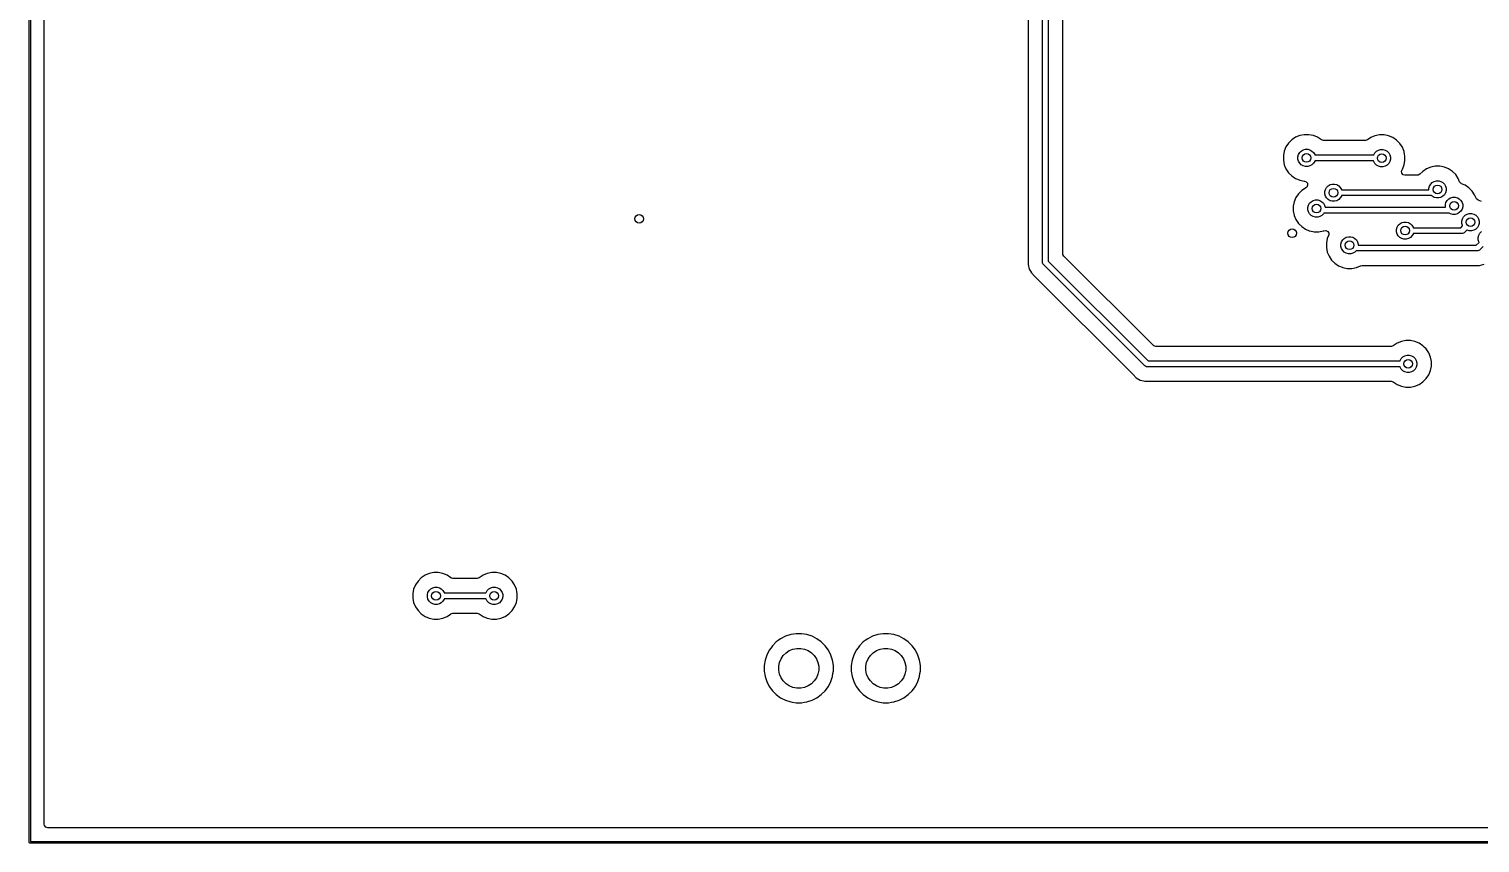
# Model space of a CAD drawing. Extents: x 2.56 to 8.39, y -5.65 to -1.26.
# Drawn here: x 2.558 to 4.527, y -5.651 to -4.545 of the extents above; entities that cross this region are included whole.
import ezdxf

# ---------------------------------------------------------------- set-up
doc = ezdxf.new("R2010")
doc.units = 0
doc.header["$MEASUREMENT"] = 0
doc.layers.add('BLACK', color=7, linetype='CONTINUOUS')

msp = doc.modelspace()

# ---------------------------------------------------------------- linework, layer by layer
at = {"layer": 'BLACK', "linetype": 'CONTINUOUS'}
for p, q in [((2.5581, -5.6496), (2.5581, -1.2598)), ((2.56, -1.2608), (2.56, -5.6486)), ((3.9331, -4.8622), (3.9331, -4.1056)), ((3.9409, -4.1056), (3.9409, -4.8606)), ((3.9134, -4.1173), (3.9134, -4.8588)), ((3.9606, -4.7174), (3.9606, -4.1173)), ((2.5788, -5.3119), (2.5788, -4.4717)), ((4.2669, -4.7004), (4.2634, -4.7055)), ((4.2712, -4.696), (4.2669, -4.7004)), ((4.2669, -4.7004), (4.2669, -4.7004)), ((4.2764, -4.6925), (4.2712, -4.696)), ((4.2712, -4.696), (4.2712, -4.696)), ((4.2821, -4.6902), (4.2764, -4.6925)), ((4.2764, -4.6925), (4.2764, -4.6925)), ((4.2882, -4.689), (4.2821, -4.6902)), ((4.2821, -4.6902), (4.2821, -4.6902)), ((4.2944, -4.689), (4.2882, -4.689)), ((4.2882, -4.689), (4.2882, -4.689)), ((4.3005, -4.6902), (4.2944, -4.689)), ((4.2944, -4.689), (4.2944, -4.689)), ((4.3063, -4.6925), (4.3005, -4.6902)), ((4.3005, -4.6902), (4.3005, -4.6902)), ((4.3115, -4.696), (4.3063, -4.6925)), ((4.3063, -4.6925), (4.3063, -4.6925)), ((4.3115, -4.6961), (4.3115, -4.696)), ((4.3142, -4.6968), (4.3115, -4.6961)), ((4.3711, -4.6968), (4.3142, -4.6968)), ((4.3738, -4.696), (4.3711, -4.6968)), ((4.3711, -4.6968), (4.3711, -4.6968)), ((4.3784, -4.6929), (4.3738, -4.696)), ((4.3841, -4.6905), (4.3784, -4.6929)), ((4.3784, -4.6929), (4.3784, -4.6929)), ((4.3902, -4.6893), (4.3841, -4.6905)), ((4.3841, -4.6905), (4.3841, -4.6905)), ((4.3964, -4.6893), (4.3902, -4.6893)), ((4.3902, -4.6893), (4.3902, -4.6893)), ((4.4025, -4.6905), (4.3964, -4.6893)), ((4.3964, -4.6893), (4.3964, -4.6893)), ((4.4083, -4.6929), (4.4025, -4.6905)), ((4.4025, -4.6905), (4.4025, -4.6905)), ((4.4134, -4.6964), (4.4083, -4.6929)), ((4.4083, -4.6929), (4.4083, -4.6929)), ((4.4178, -4.7008), (4.4134, -4.6964)), ((4.4134, -4.6964), (4.4134, -4.6964)), ((4.4213, -4.7059), (4.4178, -4.7008)), ((4.4178, -4.7008), (4.4178, -4.7008)), ((3.9606, -4.8504), (3.9606, -4.7174)), ((4.261, -4.7113), (4.2598, -4.7174)), ((4.2598, -4.7174), (4.2598, -4.7236)), ((4.2598, -4.7236), (4.261, -4.7297)), ((4.2634, -4.7055), (4.261, -4.7113)), ((4.261, -4.7113), (4.261, -4.7113)), ((4.2634, -4.7055), (4.2634, -4.7055)), ((4.2796, -4.7189), (4.2804, -4.716)), ((4.2796, -4.722), (4.2796, -4.7189)), ((4.2804, -4.725), (4.2796, -4.722)), ((4.2804, -4.716), (4.282, -4.7133)), ((4.282, -4.7133), (4.2841, -4.7111)), ((4.2841, -4.7111), (4.2868, -4.7096)), ((4.2868, -4.7096), (4.2898, -4.7088)), ((4.2898, -4.7088), (4.2929, -4.7088)), ((4.2929, -4.7088), (4.2959, -4.7096)), ((4.2959, -4.7096), (4.2985, -4.7111)), ((4.2985, -4.7111), (4.3007, -4.7133)), ((4.3007, -4.7133), (4.3023, -4.716)), ((4.3023, -4.716), (4.3024, -4.7165)), ((4.3024, -4.7244), (4.3023, -4.725)), ((4.3024, -4.7165), (4.3824, -4.7165)), ((4.3822, -4.7244), (4.3024, -4.7244)), ((4.3824, -4.7254), (4.3822, -4.7244)), ((4.3824, -4.7163), (4.384, -4.7137)), ((4.3824, -4.7165), (4.3824, -4.7163)), ((4.384, -4.7137), (4.3861, -4.7115)), ((4.3861, -4.7115), (4.3888, -4.7099)), ((4.3888, -4.7099), (4.3918, -4.7091)), ((4.3918, -4.7091), (4.3949, -4.7091)), ((4.3949, -4.7091), (4.3978, -4.7099)), ((4.3978, -4.7099), (4.4005, -4.7115)), ((4.4005, -4.7115), (4.4027, -4.7137)), ((4.4027, -4.7137), (4.4042, -4.7163)), ((4.4042, -4.7163), (4.405, -4.7193)), ((4.405, -4.7224), (4.4042, -4.7254)), ((4.405, -4.7193), (4.405, -4.7224)), ((4.4228, -4.7097), (4.4213, -4.7059)), ((4.4213, -4.7059), (4.4213, -4.7059)), ((4.4236, -4.7117), (4.4228, -4.7097)), ((4.4244, -4.7157), (4.4236, -4.7117)), ((4.4236, -4.73), (4.4248, -4.724)), ((4.4248, -4.7177), (4.4244, -4.7157)), ((4.4248, -4.724), (4.4248, -4.7177)), ((4.4248, -4.7177), (4.4248, -4.7177)), ((4.4248, -4.7177), (4.4248, -4.7177)), ((4.261, -4.7297), (4.261, -4.7297)), ((4.261, -4.7297), (4.2634, -4.7354)), ((4.2634, -4.7354), (4.2634, -4.7354)), ((4.2634, -4.7354), (4.2669, -4.7406)), ((4.2669, -4.7406), (4.2669, -4.7406)), ((4.2669, -4.7406), (4.2712, -4.745)), ((4.282, -4.7277), (4.2804, -4.725)), ((4.2841, -4.7298), (4.282, -4.7277)), ((4.2868, -4.7314), (4.2841, -4.7298)), ((4.2898, -4.7322), (4.2868, -4.7314)), ((4.2929, -4.7322), (4.2898, -4.7322)), ((4.2959, -4.7314), (4.2929, -4.7322)), ((4.2985, -4.7298), (4.2959, -4.7314)), ((4.3007, -4.7277), (4.2985, -4.7298)), ((4.3023, -4.725), (4.3007, -4.7277)), ((4.384, -4.728), (4.3824, -4.7254)), ((4.3861, -4.7302), (4.384, -4.728)), ((4.3888, -4.7318), (4.3861, -4.7302)), ((4.3918, -4.7326), (4.3888, -4.7318)), ((4.3949, -4.7326), (4.3918, -4.7326)), ((4.3978, -4.7318), (4.3949, -4.7326)), ((4.4005, -4.7302), (4.3978, -4.7318)), ((4.4027, -4.728), (4.4005, -4.7302)), ((4.4042, -4.7254), (4.4027, -4.728)), ((4.42, -4.7385), (4.4208, -4.7365)), ((4.4204, -4.7412), (4.42, -4.7385)), ((4.4222, -4.7433), (4.4204, -4.7412)), ((4.4208, -4.7365), (4.4213, -4.7358)), ((4.4213, -4.7358), (4.4236, -4.73)), ((4.4213, -4.7358), (4.4213, -4.7358)), ((4.4248, -4.7441), (4.4222, -4.7433)), ((4.4416, -4.7441), (4.4248, -4.7441)), ((4.4427, -4.744), (4.4416, -4.7441)), ((4.4451, -4.7426), (4.4427, -4.744)), ((4.449, -4.7387), (4.4451, -4.7426)), ((4.4542, -4.7353), (4.449, -4.7387)), ((4.449, -4.7387), (4.449, -4.7387)), ((4.4599, -4.7329), (4.4542, -4.7353)), ((4.4542, -4.7353), (4.4542, -4.7353)), ((4.466, -4.7317), (4.4599, -4.7329)), ((4.4599, -4.7329), (4.4599, -4.7329)), ((4.4722, -4.7317), (4.466, -4.7317)), ((4.466, -4.7317), (4.466, -4.7317)), ((4.4783, -4.7329), (4.4722, -4.7317)), ((4.4722, -4.7317), (4.4722, -4.7317)), ((4.484, -4.7353), (4.4783, -4.7329)), ((4.4783, -4.7329), (4.4783, -4.7329)), ((4.4892, -4.7387), (4.484, -4.7353)), ((4.484, -4.7353), (4.484, -4.7353)), ((4.4936, -4.7431), (4.4892, -4.7387)), ((4.4892, -4.7387), (4.4892, -4.7387)), ((4.497, -4.7483), (4.4936, -4.7431)), ((4.4936, -4.7431), (4.4936, -4.7431)), ((4.2712, -4.745), (4.2712, -4.745)), ((4.2712, -4.745), (4.2764, -4.7484)), ((4.2764, -4.7484), (4.2764, -4.7484)), ((4.2764, -4.7484), (4.279, -4.7495)), ((4.279, -4.7495), (4.2821, -4.7508)), ((4.2821, -4.7508), (4.2882, -4.752)), ((4.2899, -4.7614), (4.2847, -4.7648)), ((4.2882, -4.752), (4.2882, -4.752)), ((4.2882, -4.752), (4.2885, -4.752)), ((4.2885, -4.752), (4.2885, -4.7521)), ((4.2885, -4.7521), (4.2907, -4.7528)), ((4.2901, -4.7613), (4.2899, -4.7614)), ((4.2917, -4.7601), (4.2901, -4.7612)), ((4.2901, -4.7612), (4.2901, -4.7613)), ((4.2907, -4.7528), (4.2925, -4.7548)), ((4.2928, -4.7576), (4.2917, -4.7601)), ((4.2925, -4.7548), (4.2928, -4.7576)), ((4.316, -4.7662), (4.3168, -4.7632)), ((4.3168, -4.7632), (4.3184, -4.7605)), ((4.3184, -4.7605), (4.3206, -4.7583)), ((4.3206, -4.7583), (4.3232, -4.7568)), ((4.3232, -4.7568), (4.3262, -4.756)), ((4.3262, -4.756), (4.3293, -4.756)), ((4.3293, -4.756), (4.3323, -4.7568)), ((4.3323, -4.7568), (4.3349, -4.7583)), ((4.3349, -4.7583), (4.3371, -4.7605)), ((4.3371, -4.7605), (4.3387, -4.7632)), ((4.3387, -4.7632), (4.3388, -4.7638)), ((4.3388, -4.7638), (4.4574, -4.7638)), ((4.4574, -4.7617), (4.4582, -4.7587)), ((4.4574, -4.7638), (4.4574, -4.7617)), ((4.4582, -4.7587), (4.4597, -4.756)), ((4.4597, -4.756), (4.4619, -4.7538)), ((4.4619, -4.7538), (4.4646, -4.7523)), ((4.4646, -4.7523), (4.4675, -4.7515)), ((4.4675, -4.7515), (4.4706, -4.7515)), ((4.4706, -4.7515), (4.4736, -4.7523)), ((4.4736, -4.7523), (4.4763, -4.7538)), ((4.4763, -4.7538), (4.4785, -4.756)), ((4.4785, -4.756), (4.48, -4.7587)), ((4.48, -4.7587), (4.4808, -4.7617)), ((4.4808, -4.7617), (4.4808, -4.7647)), ((4.499, -4.753), (4.497, -4.7483)), ((4.497, -4.7483), (4.497, -4.7483)), ((4.4995, -4.7539), (4.499, -4.753)), ((4.5016, -4.7556), (4.4995, -4.7539)), ((4.5063, -4.7575), (4.5016, -4.7556)), ((4.5114, -4.761), (4.5063, -4.7575)), ((4.5063, -4.7575), (4.5063, -4.7575)), ((4.5158, -4.7654), (4.5114, -4.761)), ((4.5114, -4.761), (4.5114, -4.761)), ((4.2745, -4.7801), (4.2733, -4.7862)), ((4.2769, -4.7744), (4.2745, -4.7801)), ((4.2745, -4.7801), (4.2745, -4.7801)), ((4.2803, -4.7692), (4.2769, -4.7744)), ((4.2769, -4.7744), (4.2769, -4.7744)), ((4.2847, -4.7648), (4.2803, -4.7692)), ((4.2803, -4.7692), (4.2803, -4.7692)), ((4.2847, -4.7648), (4.2847, -4.7648)), ((4.2939, -4.7848), (4.2954, -4.7821)), ((4.2954, -4.7821), (4.2976, -4.7799)), ((4.2976, -4.7799), (4.3003, -4.7784)), ((4.3003, -4.7784), (4.3033, -4.7776)), ((4.3033, -4.7776), (4.3064, -4.7776)), ((4.3064, -4.7776), (4.3093, -4.7784)), ((4.3093, -4.7784), (4.312, -4.7799)), ((4.312, -4.7799), (4.3142, -4.7821)), ((4.3142, -4.7821), (4.3157, -4.7848)), ((4.316, -4.7693), (4.316, -4.7662)), ((4.3168, -4.7722), (4.316, -4.7693)), ((4.3184, -4.7749), (4.3168, -4.7722)), ((4.3206, -4.7771), (4.3184, -4.7749)), ((4.3232, -4.7786), (4.3206, -4.7771)), ((4.3262, -4.7794), (4.3232, -4.7786)), ((4.3293, -4.7794), (4.3262, -4.7794)), ((4.3323, -4.7786), (4.3293, -4.7794)), ((4.3349, -4.7771), (4.3323, -4.7786)), ((4.3371, -4.7749), (4.3349, -4.7771)), ((4.3387, -4.7722), (4.3371, -4.7749)), ((4.3388, -4.7717), (4.3387, -4.7722)), ((4.461, -4.7717), (4.3388, -4.7717)), ((4.4619, -4.7726), (4.461, -4.7717)), ((4.4646, -4.7741), (4.4619, -4.7726)), ((4.4675, -4.7749), (4.4646, -4.7741)), ((4.4706, -4.7749), (4.4675, -4.7749)), ((4.4736, -4.7741), (4.4706, -4.7749)), ((4.4763, -4.7726), (4.4736, -4.7741)), ((4.4785, -4.7704), (4.4763, -4.7726)), ((4.48, -4.7677), (4.4785, -4.7704)), ((4.4796, -4.7839), (4.4804, -4.781)), ((4.4808, -4.7647), (4.48, -4.7677)), ((4.4804, -4.781), (4.482, -4.7783)), ((4.482, -4.7783), (4.4842, -4.7761)), ((4.4842, -4.7761), (4.4868, -4.7746)), ((4.4868, -4.7746), (4.4898, -4.7738)), ((4.4898, -4.7738), (4.4929, -4.7738)), ((4.4929, -4.7738), (4.4959, -4.7746)), ((4.4959, -4.7746), (4.4985, -4.7761)), ((4.4985, -4.7761), (4.5007, -4.7783)), ((4.5007, -4.7783), (4.5023, -4.781)), ((4.5023, -4.781), (4.5031, -4.7839)), ((4.5193, -4.7705), (4.5158, -4.7654)), ((4.5158, -4.7654), (4.5158, -4.7654)), ((4.5212, -4.7752), (4.5193, -4.7705)), ((4.5193, -4.7705), (4.5193, -4.7705)), ((4.5217, -4.7761), (4.5212, -4.7752)), ((4.5239, -4.7779), (4.5217, -4.7761)), ((4.5286, -4.7798), (4.5239, -4.7779)), ((4.2733, -4.7862), (4.2733, -4.7924)), ((4.2733, -4.7924), (4.2745, -4.7985)), ((4.2745, -4.7985), (4.2745, -4.7985)), ((4.2745, -4.7985), (4.2769, -4.8042)), ((4.2931, -4.7878), (4.2939, -4.7848)), ((4.2931, -4.7908), (4.2931, -4.7878)), ((4.2939, -4.7938), (4.2931, -4.7908)), ((4.2954, -4.7965), (4.2939, -4.7938)), ((4.2976, -4.7987), (4.2954, -4.7965)), ((4.3003, -4.8002), (4.2976, -4.7987)), ((4.3033, -4.801), (4.3003, -4.8002)), ((4.3064, -4.801), (4.3033, -4.801)), ((4.3093, -4.8002), (4.3064, -4.801)), ((4.312, -4.7987), (4.3093, -4.8002)), ((4.3142, -4.7965), (4.312, -4.7987)), ((4.3149, -4.7953), (4.3142, -4.7965)), ((4.485, -4.7953), (4.3149, -4.7953)), ((4.3157, -4.7848), (4.3164, -4.7874)), ((4.3164, -4.7874), (4.4798, -4.7874)), ((4.4796, -4.787), (4.4796, -4.7839)), ((4.4798, -4.7874), (4.4796, -4.787)), ((4.4868, -4.7964), (4.485, -4.7953)), ((4.4898, -4.7972), (4.4868, -4.7964)), ((4.4929, -4.7972), (4.4898, -4.7972)), ((4.4959, -4.7964), (4.4929, -4.7972)), ((4.4985, -4.7948), (4.4959, -4.7964)), ((4.5007, -4.7927), (4.4985, -4.7948)), ((4.5023, -4.79), (4.5007, -4.7927)), ((4.5031, -4.787), (4.5023, -4.79)), ((4.5027, -4.8032), (4.5043, -4.8006)), ((4.5031, -4.7839), (4.5031, -4.787)), ((4.5043, -4.8006), (4.5064, -4.7984)), ((4.5064, -4.7984), (4.5091, -4.7968)), ((4.5091, -4.7968), (4.5121, -4.796)), ((4.5121, -4.796), (4.5152, -4.796)), ((4.5152, -4.796), (4.5181, -4.7968)), ((4.5181, -4.7968), (4.5208, -4.7984)), ((4.5208, -4.7984), (4.523, -4.8006)), ((4.523, -4.8006), (4.5245, -4.8032)), ((4.2769, -4.8042), (4.2769, -4.8042)), ((4.2769, -4.8042), (4.2803, -4.8094)), ((4.2803, -4.8094), (4.2803, -4.8094)), ((4.2803, -4.8094), (4.2847, -4.8138)), ((4.2847, -4.8138), (4.2847, -4.8138)), ((4.2847, -4.8138), (4.2899, -4.8172)), ((4.2899, -4.8172), (4.2899, -4.8172)), ((4.2899, -4.8172), (4.2949, -4.8193)), ((4.2949, -4.8193), (4.2956, -4.8196)), ((4.2956, -4.8196), (4.3017, -4.8208)), ((4.3017, -4.8208), (4.3017, -4.8208)), ((4.3017, -4.8208), (4.3017, -4.8208)), ((4.3017, -4.8208), (4.3017, -4.8208)), ((4.3017, -4.8208), (4.3079, -4.8208)), ((4.3079, -4.8208), (4.314, -4.8196)), ((4.3079, -4.8208), (4.3079, -4.8208)), ((4.314, -4.8196), (4.3148, -4.8193)), ((4.3148, -4.8193), (4.3175, -4.819)), ((4.3175, -4.819), (4.32, -4.8202)), ((4.32, -4.8202), (4.3214, -4.8226)), ((4.3214, -4.8226), (4.3213, -4.8253)), ((4.4132, -4.8177), (4.414, -4.8147)), ((4.4132, -4.8208), (4.4132, -4.8177)), ((4.414, -4.8238), (4.4132, -4.8208)), ((4.414, -4.8147), (4.4155, -4.812)), ((4.4155, -4.812), (4.4177, -4.8099)), ((4.4177, -4.8099), (4.4204, -4.8083)), ((4.4204, -4.8083), (4.4234, -4.8075)), ((4.4234, -4.8075), (4.4264, -4.8075)), ((4.4264, -4.8075), (4.4294, -4.8083)), ((4.4294, -4.8083), (4.4321, -4.8099)), ((4.4321, -4.8099), (4.4343, -4.812)), ((4.4343, -4.812), (4.4358, -4.8147)), ((4.4358, -4.8147), (4.436, -4.8153)), ((4.436, -4.8153), (4.5005, -4.8153)), ((4.5005, -4.8153), (4.503, -4.8128)), ((4.5019, -4.8062), (4.5027, -4.8032)), ((4.5019, -4.8093), (4.5019, -4.8062)), ((4.5027, -4.8123), (4.5019, -4.8093)), ((4.503, -4.8128), (4.5027, -4.8123)), ((4.5043, -4.8225), (4.5029, -4.8231)), ((4.5049, -4.822), (4.5043, -4.8225)), ((4.5086, -4.8184), (4.5049, -4.822)), ((4.5091, -4.8187), (4.5086, -4.8184)), ((4.5121, -4.8195), (4.5091, -4.8187)), ((4.5152, -4.8195), (4.5121, -4.8195)), ((4.5181, -4.8187), (4.5152, -4.8195)), ((4.5208, -4.8171), (4.5181, -4.8187)), ((4.523, -4.8149), (4.5208, -4.8171)), ((4.5245, -4.8123), (4.523, -4.8149)), ((4.5245, -4.8032), (4.5253, -4.8062)), ((4.5253, -4.8093), (4.5245, -4.8123)), ((4.525, -4.8255), (4.5265, -4.8228)), ((4.5253, -4.8062), (4.5253, -4.8093)), ((4.5265, -4.8228), (4.5287, -4.8206)), ((4.3194, -4.8299), (4.3182, -4.836)), ((4.3182, -4.836), (4.3182, -4.8422)), ((4.3182, -4.8422), (4.3194, -4.8483)), ((4.3212, -4.8257), (4.3194, -4.8299)), ((4.3194, -4.8299), (4.3194, -4.8299)), ((4.3213, -4.8253), (4.3212, -4.8257)), ((4.338, -4.8375), (4.3388, -4.8346)), ((4.338, -4.8406), (4.338, -4.8375)), ((4.3388, -4.8436), (4.338, -4.8406)), ((4.3388, -4.8346), (4.3403, -4.8319)), ((4.3403, -4.8319), (4.3425, -4.8297)), ((4.3425, -4.8297), (4.3452, -4.8282)), ((4.3452, -4.8282), (4.3482, -4.8274)), ((4.3482, -4.8274), (4.3513, -4.8274)), ((4.3513, -4.8274), (4.3542, -4.8282)), ((4.3542, -4.8282), (4.3569, -4.8297)), ((4.3569, -4.8297), (4.3591, -4.8319)), ((4.3591, -4.8319), (4.3606, -4.8346)), ((4.3606, -4.8346), (4.3614, -4.8375)), ((4.3614, -4.8375), (4.3614, -4.839)), ((4.3614, -4.839), (4.5214, -4.839)), ((4.4155, -4.8264), (4.414, -4.8238)), ((4.4177, -4.8286), (4.4155, -4.8264)), ((4.4204, -4.8301), (4.4177, -4.8286)), ((4.4234, -4.8309), (4.4204, -4.8301)), ((4.4264, -4.8309), (4.4234, -4.8309)), ((4.4294, -4.8301), (4.4264, -4.8309)), ((4.4321, -4.8286), (4.4294, -4.8301)), ((4.4343, -4.8264), (4.4321, -4.8286)), ((4.4358, -4.8238), (4.4343, -4.8264)), ((4.436, -4.8232), (4.4358, -4.8238)), ((4.5021, -4.8232), (4.436, -4.8232)), ((4.5029, -4.8231), (4.5021, -4.8232)), ((4.5214, -4.839), (4.5253, -4.8351)), ((4.5242, -4.8285), (4.525, -4.8255)), ((4.5242, -4.8316), (4.5242, -4.8285)), ((4.525, -4.8345), (4.5242, -4.8316)), ((4.5253, -4.8351), (4.525, -4.8345)), ((4.5309, -4.8406), (4.5258, -4.8457)), ((3.9134, -4.8588), (3.9134, -4.8588)), ((3.9134, -4.8588), (3.9134, -4.8653)), ((3.9331, -4.863), (3.9331, -4.8622)), ((3.9409, -4.8606), (4.0764, -4.9961)), ((3.9608, -4.8514), (3.9606, -4.8504)), ((3.9621, -4.8538), (3.9608, -4.8514)), ((4.0832, -4.9749), (3.9621, -4.8538)), ((4.3194, -4.8483), (4.3194, -4.8483)), ((4.3194, -4.8483), (4.3218, -4.854)), ((4.3218, -4.854), (4.3218, -4.854)), ((4.3218, -4.854), (4.3252, -4.8592)), ((4.3252, -4.8592), (4.3252, -4.8592)), ((4.3252, -4.8592), (4.3296, -4.8636)), ((4.3403, -4.8463), (4.3388, -4.8436)), ((4.3425, -4.8484), (4.3403, -4.8463)), ((4.3452, -4.85), (4.3425, -4.8484)), ((4.3482, -4.8508), (4.3452, -4.85)), ((4.3513, -4.8508), (4.3482, -4.8508)), ((4.3542, -4.85), (4.3513, -4.8508)), ((4.3569, -4.8484), (4.3542, -4.85)), ((4.3585, -4.8468), (4.3569, -4.8484)), ((4.523, -4.8468), (4.3585, -4.8468)), ((4.5238, -4.8468), (4.523, -4.8468)), ((4.5252, -4.8462), (4.5238, -4.8468)), ((4.5258, -4.8457), (4.5252, -4.8462)), ((3.9134, -4.8653), (3.9134, -4.8653)), ((3.9134, -4.8653), (3.915, -4.8713)), ((3.915, -4.8713), (3.915, -4.8713)), ((3.915, -4.8713), (3.9151, -4.8716)), ((3.9151, -4.8716), (3.9151, -4.8716)), ((3.9151, -4.8716), (3.9151, -4.8716)), ((3.9151, -4.8716), (3.9167, -4.8742)), ((3.9167, -4.8742), (3.9181, -4.8767)), ((3.9181, -4.8767), (3.9181, -4.8767)), ((3.9181, -4.8767), (3.9228, -4.8814)), ((3.9228, -4.8814), (3.9228, -4.8814)), ((3.9228, -4.8814), (4.0557, -5.0143)), ((3.9337, -4.8644), (3.9331, -4.863)), ((3.9342, -4.865), (3.9337, -4.8644)), ((4.072, -5.0028), (3.9342, -4.865)), ((4.3296, -4.8636), (4.3296, -4.8636)), ((4.3296, -4.8636), (4.3348, -4.867)), ((4.3348, -4.867), (4.3348, -4.867)), ((4.3348, -4.867), (4.3396, -4.869)), ((4.3396, -4.869), (4.3405, -4.8694)), ((4.3405, -4.8694), (4.3466, -4.8706)), ((4.3466, -4.8706), (4.3466, -4.8706)), ((4.3466, -4.8706), (4.3466, -4.8706)), ((4.3466, -4.8706), (4.3528, -4.8706)), ((4.3528, -4.8706), (4.3589, -4.8694)), ((4.3528, -4.8706), (4.3528, -4.8706)), ((4.3589, -4.8694), (4.3646, -4.867)), ((4.3646, -4.867), (4.3649, -4.8669)), ((4.3646, -4.867), (4.3646, -4.867)), ((4.3649, -4.867), (4.3667, -4.8665)), ((4.3649, -4.8669), (4.3649, -4.867)), ((4.3667, -4.8665), (4.5196, -4.8665)), ((4.5196, -4.8665), (4.5196, -4.8665)), ((4.5196, -4.8665), (4.5199, -4.8665)), ((4.5199, -4.8665), (4.5261, -4.8665)), ((4.5261, -4.8665), (4.5321, -4.8649)), ((4.5261, -4.8665), (4.5261, -4.8665)), ((4.084, -4.9756), (4.0832, -4.9749)), ((4.0866, -4.9764), (4.084, -4.9756)), ((4.4063, -4.9764), (4.0866, -4.9764)), ((4.4064, -4.9764), (4.4063, -4.9764)), ((4.409, -4.9755), (4.4064, -4.9764)), ((4.4142, -4.9721), (4.409, -4.9755)), ((4.4199, -4.9697), (4.4142, -4.9721)), ((4.4142, -4.9721), (4.4142, -4.9721)), ((4.426, -4.9685), (4.4199, -4.9697)), ((4.4199, -4.9697), (4.4199, -4.9697)), ((4.4322, -4.9685), (4.426, -4.9685)), ((4.426, -4.9685), (4.426, -4.9685)), ((4.4383, -4.9697), (4.4322, -4.9685)), ((4.4322, -4.9685), (4.4322, -4.9685)), ((4.4441, -4.9721), (4.4383, -4.9697)), ((4.4383, -4.9697), (4.4383, -4.9697)), ((4.4492, -4.9755), (4.4441, -4.9721)), ((4.4441, -4.9721), (4.4441, -4.9721)), ((4.451, -4.9773), (4.4492, -4.9755)), ((4.4492, -4.9755), (4.4492, -4.9755)), ((4.4536, -4.9799), (4.451, -4.9773)), ((4.4571, -4.9851), (4.4536, -4.9799)), ((4.4536, -4.9799), (4.4536, -4.9799)), ((4.0764, -4.9961), (4.4181, -4.9961)), ((4.4181, -4.9961), (4.4182, -4.9955)), ((4.4182, -4.9955), (4.4198, -4.9928)), ((4.4198, -4.9928), (4.4219, -4.9906)), ((4.4219, -4.9906), (4.4246, -4.9891)), ((4.4246, -4.9891), (4.4276, -4.9883)), ((4.4276, -4.9883), (4.4307, -4.9883)), ((4.4307, -4.9883), (4.4337, -4.9891)), ((4.4337, -4.9891), (4.4363, -4.9906)), ((4.4363, -4.9906), (4.4385, -4.9928)), ((4.4385, -4.9928), (4.44, -4.9955)), ((4.44, -4.9955), (4.4408, -4.9985)), ((4.4408, -4.9985), (4.4408, -5.0015)), ((4.4594, -4.9908), (4.4571, -4.9851)), ((4.4571, -4.9851), (4.4571, -4.9851)), ((4.4606, -4.9969), (4.4594, -4.9908)), ((4.4594, -4.9908), (4.4594, -4.9908)), ((4.4594, -4.9908), (4.4594, -4.9908)), ((4.4606, -5.0031), (4.4606, -4.9969)), ((4.4606, -4.9969), (4.4606, -4.9969)), ((4.4606, -4.9969), (4.4606, -4.9969)), ((4.0557, -5.0143), (4.0557, -5.0143)), ((4.0557, -5.0143), (4.0559, -5.0145)), ((4.0559, -5.0145), (4.0559, -5.0145)), ((4.0559, -5.0145), (4.0603, -5.0189)), ((4.0603, -5.0189), (4.0603, -5.0189)), ((4.0603, -5.0189), (4.0603, -5.0189)), ((4.0603, -5.0189), (4.0657, -5.022)), ((4.0726, -5.0033), (4.072, -5.0028)), ((4.073, -5.0034), (4.0726, -5.0033)), ((4.074, -5.0039), (4.073, -5.0034)), ((4.0748, -5.0039), (4.074, -5.0039)), ((4.4181, -5.0039), (4.0748, -5.0039)), ((4.4182, -5.0045), (4.4181, -5.0039)), ((4.4198, -5.0072), (4.4182, -5.0045)), ((4.4219, -5.0094), (4.4198, -5.0072)), ((4.4246, -5.0109), (4.4219, -5.0094)), ((4.4276, -5.0117), (4.4246, -5.0109)), ((4.4307, -5.0117), (4.4276, -5.0117)), ((4.4337, -5.0109), (4.4307, -5.0117)), ((4.4363, -5.0094), (4.4337, -5.0109)), ((4.4385, -5.0072), (4.4363, -5.0094)), ((4.44, -5.0045), (4.4385, -5.0072)), ((4.4408, -5.0015), (4.44, -5.0045)), ((4.4536, -5.0201), (4.4571, -5.0149)), ((4.4571, -5.0149), (4.4594, -5.0092)), ((4.4594, -5.0092), (4.4606, -5.0031)), ((4.0657, -5.022), (4.0657, -5.022)), ((4.0657, -5.022), (4.0701, -5.0232)), ((4.0701, -5.0232), (4.0717, -5.0236)), ((4.0717, -5.0236), (4.0717, -5.0236)), ((4.0717, -5.0236), (4.4063, -5.0236)), ((4.4063, -5.0236), (4.4089, -5.0244)), ((4.4089, -5.0244), (4.409, -5.0245)), ((4.409, -5.0245), (4.4142, -5.0279)), ((4.4142, -5.0279), (4.4142, -5.0279)), ((4.4142, -5.0279), (4.4199, -5.0303)), ((4.4199, -5.0303), (4.4199, -5.0303)), ((4.4199, -5.0303), (4.426, -5.0315)), ((4.426, -5.0315), (4.426, -5.0315)), ((4.426, -5.0315), (4.426, -5.0315)), ((4.426, -5.0315), (4.4322, -5.0315)), ((4.4322, -5.0315), (4.4383, -5.0303)), ((4.4322, -5.0315), (4.4322, -5.0315)), ((4.4383, -5.0303), (4.4441, -5.0279)), ((4.4441, -5.0279), (4.4492, -5.0245)), ((4.4492, -5.0245), (4.4536, -5.0201)), ((3.0858, -5.2949), (3.0823, -5.3)), ((3.0901, -5.2905), (3.0858, -5.2949)), ((3.0858, -5.2949), (3.0858, -5.2949)), ((3.0953, -5.287), (3.0901, -5.2905)), ((3.0901, -5.2905), (3.0901, -5.2905)), ((3.101, -5.2847), (3.0953, -5.287)), ((3.0953, -5.287), (3.0953, -5.287)), ((3.1071, -5.2834), (3.101, -5.2847)), ((3.101, -5.2847), (3.101, -5.2847)), ((3.1133, -5.2834), (3.1071, -5.2834)), ((3.1071, -5.2834), (3.1071, -5.2834)), ((3.1194, -5.2847), (3.1133, -5.2834)), ((3.1133, -5.2834), (3.1133, -5.2834)), ((3.1252, -5.287), (3.1194, -5.2847)), ((3.1194, -5.2847), (3.1194, -5.2847)), ((3.1303, -5.2905), (3.1252, -5.287)), ((3.1252, -5.287), (3.1252, -5.287)), ((3.1304, -5.2905), (3.1303, -5.2905)), ((3.1331, -5.2913), (3.1304, -5.2905)), ((3.1662, -5.2913), (3.1331, -5.2913)), ((3.1689, -5.2905), (3.1662, -5.2913)), ((3.1662, -5.2913), (3.1662, -5.2913)), ((3.174, -5.287), (3.1689, -5.2905)), ((3.1798, -5.2847), (3.174, -5.287)), ((3.174, -5.287), (3.174, -5.287)), ((3.1859, -5.2834), (3.1798, -5.2847)), ((3.1798, -5.2847), (3.1798, -5.2847)), ((3.1921, -5.2834), (3.1859, -5.2834)), ((3.1859, -5.2834), (3.1859, -5.2834)), ((3.1982, -5.2847), (3.1921, -5.2834)), ((3.1921, -5.2834), (3.1921, -5.2834)), ((3.2039, -5.287), (3.1982, -5.2847)), ((3.1982, -5.2847), (3.1982, -5.2847)), ((3.2091, -5.2905), (3.2039, -5.287)), ((3.2039, -5.287), (3.2039, -5.287)), ((3.2135, -5.2949), (3.2091, -5.2905)), ((3.2091, -5.2905), (3.2091, -5.2905)), ((3.2169, -5.3), (3.2135, -5.2949)), ((3.2135, -5.2949), (3.2135, -5.2949)), ((2.5788, -5.4097), (2.5788, -5.3119)), ((3.0799, -5.3058), (3.0787, -5.3119)), ((3.0787, -5.3119), (3.0787, -5.3181)), ((3.0823, -5.3), (3.0799, -5.3058)), ((3.0799, -5.3058), (3.0799, -5.3058)), ((3.0823, -5.3), (3.0823, -5.3)), ((3.0985, -5.3134), (3.0993, -5.3104)), ((3.0985, -5.3165), (3.0985, -5.3134)), ((3.0993, -5.3104), (3.1009, -5.3078)), ((3.1009, -5.3078), (3.103, -5.3056)), ((3.103, -5.3056), (3.1057, -5.304)), ((3.1057, -5.304), (3.1087, -5.3033)), ((3.1087, -5.3033), (3.1118, -5.3033)), ((3.1118, -5.3033), (3.1148, -5.304)), ((3.1148, -5.304), (3.1174, -5.3056)), ((3.1174, -5.3056), (3.1196, -5.3078)), ((3.1196, -5.3078), (3.1211, -5.3104)), ((3.1211, -5.3104), (3.1213, -5.311)), ((3.1213, -5.311), (3.1779, -5.311)), ((3.1779, -5.311), (3.1781, -5.3104)), ((3.1781, -5.3104), (3.1796, -5.3078)), ((3.1796, -5.3078), (3.1818, -5.3056)), ((3.1818, -5.3056), (3.1845, -5.304)), ((3.1845, -5.304), (3.1874, -5.3033)), ((3.1874, -5.3033), (3.1905, -5.3033)), ((3.1905, -5.3033), (3.1935, -5.304)), ((3.1935, -5.304), (3.1962, -5.3056)), ((3.1962, -5.3056), (3.1983, -5.3078)), ((3.1983, -5.3078), (3.1999, -5.3104)), ((3.1999, -5.3104), (3.2007, -5.3134)), ((3.2007, -5.3134), (3.2007, -5.3165)), ((3.2193, -5.3058), (3.2169, -5.3)), ((3.2169, -5.3), (3.2169, -5.3)), ((3.22, -5.3094), (3.2193, -5.3058)), ((3.2193, -5.3058), (3.2193, -5.3058)), ((3.2205, -5.3119), (3.22, -5.3094)), ((3.2205, -5.3181), (3.2205, -5.3119)), ((3.2205, -5.3119), (3.2205, -5.3119)), ((3.2205, -5.3119), (3.2205, -5.3119)), ((3.0787, -5.3181), (3.0799, -5.3242)), ((3.0799, -5.3242), (3.0799, -5.3242)), ((3.0799, -5.3242), (3.0823, -5.3299)), ((3.0823, -5.3299), (3.0823, -5.3299)), ((3.0823, -5.3299), (3.0858, -5.3351)), ((3.0993, -5.3195), (3.0985, -5.3165)), ((3.1009, -5.3222), (3.0993, -5.3195)), ((3.103, -5.3243), (3.1009, -5.3222)), ((3.1057, -5.3259), (3.103, -5.3243)), ((3.1087, -5.3267), (3.1057, -5.3259)), ((3.1118, -5.3267), (3.1087, -5.3267)), ((3.1148, -5.3259), (3.1118, -5.3267)), ((3.1174, -5.3243), (3.1148, -5.3259)), ((3.1196, -5.3222), (3.1174, -5.3243)), ((3.1211, -5.3195), (3.1196, -5.3222)), ((3.1213, -5.3189), (3.1211, -5.3195)), ((3.1779, -5.3189), (3.1213, -5.3189)), ((3.1781, -5.3195), (3.1779, -5.3189)), ((3.1796, -5.3222), (3.1781, -5.3195)), ((3.1818, -5.3243), (3.1796, -5.3222)), ((3.1845, -5.3259), (3.1818, -5.3243)), ((3.1874, -5.3267), (3.1845, -5.3259)), ((3.1905, -5.3267), (3.1874, -5.3267)), ((3.1935, -5.3259), (3.1905, -5.3267)), ((3.1962, -5.3243), (3.1935, -5.3259)), ((3.1983, -5.3222), (3.1962, -5.3243)), ((3.1999, -5.3195), (3.1983, -5.3222)), ((3.2007, -5.3165), (3.1999, -5.3195)), ((3.2135, -5.3351), (3.2169, -5.3299)), ((3.2169, -5.3299), (3.2193, -5.3242)), ((3.2193, -5.3242), (3.2205, -5.3181)), ((3.0858, -5.3351), (3.0858, -5.3351)), ((3.0858, -5.3351), (3.0901, -5.3394)), ((3.0901, -5.3394), (3.0901, -5.3394)), ((3.0901, -5.3394), (3.0953, -5.3429)), ((3.0953, -5.3429), (3.0953, -5.3429)), ((3.0953, -5.3429), (3.101, -5.3453)), ((3.101, -5.3453), (3.101, -5.3453)), ((3.101, -5.3453), (3.1071, -5.3465)), ((3.1071, -5.3465), (3.1071, -5.3465)), ((3.1071, -5.3465), (3.1071, -5.3465)), ((3.1071, -5.3465), (3.1133, -5.3465)), ((3.1133, -5.3465), (3.1194, -5.3453)), ((3.1133, -5.3465), (3.1133, -5.3465)), ((3.1194, -5.3453), (3.1252, -5.3429)), ((3.1252, -5.3429), (3.1298, -5.3398)), ((3.1298, -5.3398), (3.1303, -5.3394)), ((3.1303, -5.3394), (3.133, -5.3386)), ((3.133, -5.3386), (3.1331, -5.3386)), ((3.1331, -5.3386), (3.1662, -5.3386)), ((3.1662, -5.3386), (3.1688, -5.3394)), ((3.1688, -5.3394), (3.1689, -5.3394)), ((3.1689, -5.3394), (3.174, -5.3429)), ((3.174, -5.3429), (3.174, -5.3429)), ((3.174, -5.3429), (3.1798, -5.3453)), ((3.1798, -5.3453), (3.1798, -5.3453)), ((3.1798, -5.3453), (3.1859, -5.3465)), ((3.1859, -5.3465), (3.1859, -5.3465)), ((3.1859, -5.3465), (3.1859, -5.3465)), ((3.1859, -5.3465), (3.1921, -5.3465)), ((3.1921, -5.3465), (3.1982, -5.3453)), ((3.1921, -5.3465), (3.1921, -5.3465)), ((3.1982, -5.3453), (3.2039, -5.3429)), ((3.2039, -5.3429), (3.2091, -5.3394)), ((3.2091, -5.3394), (3.2135, -5.3351)), ((3.5778, -5.3733), (3.5744, -5.3758)), ((3.5844, -5.3699), (3.5778, -5.3733)), ((3.5914, -5.3677), (3.5844, -5.3699)), ((3.5987, -5.3665), (3.5914, -5.3677)), ((3.6061, -5.3665), (3.5987, -5.3665)), ((3.5987, -5.3665), (3.5987, -5.3665)), ((3.6133, -5.3677), (3.6061, -5.3665)), ((3.6061, -5.3665), (3.6061, -5.3665)), ((3.6204, -5.3699), (3.6133, -5.3677)), ((3.6133, -5.3677), (3.6133, -5.3677)), ((3.6133, -5.3677), (3.6133, -5.3677)), ((3.6269, -5.3733), (3.6204, -5.3699)), ((3.6329, -5.3776), (3.6269, -5.3733)), ((3.6959, -5.3733), (3.6925, -5.3758)), ((3.7025, -5.3699), (3.6959, -5.3733)), ((3.7095, -5.3677), (3.7025, -5.3699)), ((3.7168, -5.3665), (3.7095, -5.3677)), ((3.7242, -5.3665), (3.7168, -5.3665)), ((3.7168, -5.3665), (3.7168, -5.3665)), ((3.7315, -5.3677), (3.7242, -5.3665)), ((3.7242, -5.3665), (3.7242, -5.3665)), ((3.7385, -5.3699), (3.7315, -5.3677)), ((3.7315, -5.3677), (3.7315, -5.3677)), ((3.7315, -5.3677), (3.7315, -5.3677)), ((3.745, -5.3733), (3.7385, -5.3699)), ((3.751, -5.3776), (3.745, -5.3733)), ((3.5623, -5.3888), (3.5589, -5.3954)), ((3.5648, -5.3854), (3.5623, -5.3888)), ((3.5666, -5.3828), (3.5648, -5.3854)), ((3.5718, -5.3776), (3.5666, -5.3828)), ((3.5666, -5.3828), (3.5666, -5.3828)), ((3.5666, -5.3828), (3.5666, -5.3828)), ((3.5744, -5.3758), (3.5718, -5.3776)), ((3.5718, -5.3776), (3.5718, -5.3776)), ((3.5718, -5.3776), (3.5718, -5.3776)), ((3.5813, -5.3961), (3.5851, -5.3924)), ((3.5851, -5.3924), (3.5895, -5.3894)), ((3.5895, -5.3894), (3.5945, -5.3874)), ((3.5945, -5.3874), (3.5997, -5.3863)), ((3.5997, -5.3863), (3.605, -5.3863)), ((3.605, -5.3863), (3.6103, -5.3874)), ((3.6103, -5.3874), (3.6152, -5.3894)), ((3.6152, -5.3894), (3.6196, -5.3924)), ((3.6196, -5.3924), (3.6234, -5.3961)), ((3.6381, -5.3828), (3.6329, -5.3776)), ((3.6425, -5.3888), (3.6381, -5.3828)), ((3.6458, -5.3954), (3.6425, -5.3888)), ((3.6804, -5.3888), (3.677, -5.3954)), ((3.6829, -5.3854), (3.6804, -5.3888)), ((3.6847, -5.3828), (3.6829, -5.3854)), ((3.6899, -5.3776), (3.6847, -5.3828)), ((3.6847, -5.3828), (3.6847, -5.3828)), ((3.6847, -5.3828), (3.6847, -5.3828)), ((3.6925, -5.3758), (3.6899, -5.3776)), ((3.6899, -5.3776), (3.6899, -5.3776)), ((3.6899, -5.3776), (3.6899, -5.3776)), ((3.6995, -5.3961), (3.7032, -5.3924)), ((3.7032, -5.3924), (3.7077, -5.3894)), ((3.7077, -5.3894), (3.7126, -5.3874)), ((3.7126, -5.3874), (3.7178, -5.3863)), ((3.7178, -5.3863), (3.7231, -5.3863)), ((3.7231, -5.3863), (3.7284, -5.3874)), ((3.7284, -5.3874), (3.7333, -5.3894)), ((3.7333, -5.3894), (3.7377, -5.3924)), ((3.7377, -5.3924), (3.7415, -5.3961)), ((3.7562, -5.3828), (3.751, -5.3776)), ((3.7606, -5.3888), (3.7562, -5.3828)), ((3.7639, -5.3954), (3.7606, -5.3888)), ((2.5788, -5.625), (2.5788, -5.4097)), ((3.5566, -5.4024), (3.5555, -5.4097)), ((3.5555, -5.4097), (3.5555, -5.4171)), ((3.5589, -5.3954), (3.5566, -5.4024)), ((3.5753, -5.4107), (3.5763, -5.4055)), ((3.5753, -5.4161), (3.5753, -5.4107)), ((3.5763, -5.4055), (3.5784, -5.4006)), ((3.5784, -5.4006), (3.5813, -5.3961)), ((3.6234, -5.3961), (3.6263, -5.4006)), ((3.6263, -5.4006), (3.6284, -5.4055)), ((3.6284, -5.4055), (3.6294, -5.4107)), ((3.6294, -5.4107), (3.6294, -5.4161)), ((3.6481, -5.4024), (3.6458, -5.3954)), ((3.6485, -5.4048), (3.6481, -5.4024)), ((3.6493, -5.4097), (3.6485, -5.4048)), ((3.6493, -5.4171), (3.6493, -5.4097)), ((3.6747, -5.4024), (3.6736, -5.4097)), ((3.6736, -5.4097), (3.6736, -5.4171)), ((3.677, -5.3954), (3.6747, -5.4024)), ((3.6934, -5.4107), (3.6945, -5.4055)), ((3.6934, -5.4161), (3.6934, -5.4107)), ((3.6945, -5.4055), (3.6965, -5.4006)), ((3.6965, -5.4006), (3.6995, -5.3961)), ((3.7415, -5.3961), (3.7444, -5.4006)), ((3.7444, -5.4006), (3.7465, -5.4055)), ((3.7465, -5.4055), (3.7475, -5.4107)), ((3.7475, -5.4107), (3.7475, -5.4161)), ((3.7662, -5.4024), (3.7639, -5.3954)), ((3.7666, -5.4048), (3.7662, -5.4024)), ((3.7674, -5.4097), (3.7666, -5.4048)), ((3.7674, -5.4171), (3.7674, -5.4097)), ((3.5555, -5.4171), (3.5566, -5.4244)), ((3.5566, -5.4244), (3.5566, -5.4244)), ((3.5566, -5.4244), (3.5589, -5.4314)), ((3.5589, -5.4314), (3.5623, -5.438)), ((3.5763, -5.4213), (3.5753, -5.4161)), ((3.5784, -5.4262), (3.5763, -5.4213)), ((3.5813, -5.4306), (3.5784, -5.4262)), ((3.5851, -5.4344), (3.5813, -5.4306)), ((3.6234, -5.4306), (3.6196, -5.4344)), ((3.6263, -5.4262), (3.6234, -5.4306)), ((3.6284, -5.4213), (3.6263, -5.4262)), ((3.6294, -5.4161), (3.6284, -5.4213)), ((3.6425, -5.438), (3.6458, -5.4314)), ((3.6458, -5.4314), (3.6481, -5.4244)), ((3.6481, -5.4244), (3.6487, -5.4204)), ((3.6487, -5.4204), (3.6493, -5.4171)), ((3.6736, -5.4171), (3.6747, -5.4244)), ((3.6747, -5.4244), (3.6747, -5.4244)), ((3.6747, -5.4244), (3.677, -5.4314)), ((3.677, -5.4314), (3.6804, -5.438)), ((3.6945, -5.4213), (3.6934, -5.4161)), ((3.6965, -5.4262), (3.6945, -5.4213)), ((3.6995, -5.4306), (3.6965, -5.4262)), ((3.7032, -5.4344), (3.6995, -5.4306)), ((3.7415, -5.4306), (3.7377, -5.4344)), ((3.7444, -5.4262), (3.7415, -5.4306)), ((3.7465, -5.4213), (3.7444, -5.4262)), ((3.7475, -5.4161), (3.7465, -5.4213)), ((3.7606, -5.438), (3.7639, -5.4314)), ((3.7639, -5.4314), (3.7662, -5.4244)), ((3.7662, -5.4244), (3.7668, -5.4204)), ((3.7668, -5.4204), (3.7674, -5.4171)), ((3.5623, -5.438), (3.5666, -5.4439)), ((3.5666, -5.4439), (3.5718, -5.4492)), ((3.5718, -5.4492), (3.5778, -5.4535)), ((3.5895, -5.4374), (3.5851, -5.4344)), ((3.5945, -5.4394), (3.5895, -5.4374)), ((3.5997, -5.4404), (3.5945, -5.4394)), ((3.605, -5.4404), (3.5997, -5.4404)), ((3.6103, -5.4394), (3.605, -5.4404)), ((3.6152, -5.4374), (3.6103, -5.4394)), ((3.6196, -5.4344), (3.6152, -5.4374)), ((3.6269, -5.4535), (3.6329, -5.4492)), ((3.6329, -5.4492), (3.6381, -5.4439)), ((3.6381, -5.4439), (3.6425, -5.438)), ((3.6804, -5.438), (3.6847, -5.4439)), ((3.6847, -5.4439), (3.6899, -5.4492)), ((3.6899, -5.4492), (3.6959, -5.4535)), ((3.7077, -5.4374), (3.7032, -5.4344)), ((3.7126, -5.4394), (3.7077, -5.4374)), ((3.7178, -5.4404), (3.7126, -5.4394)), ((3.7231, -5.4404), (3.7178, -5.4404)), ((3.7284, -5.4394), (3.7231, -5.4404)), ((3.7333, -5.4374), (3.7284, -5.4394)), ((3.7377, -5.4344), (3.7333, -5.4374)), ((3.745, -5.4535), (3.751, -5.4492)), ((3.751, -5.4492), (3.7562, -5.4439)), ((3.7562, -5.4439), (3.7606, -5.438)), ((3.5778, -5.4535), (3.5844, -5.4568)), ((3.5844, -5.4568), (3.5914, -5.4591)), ((3.5914, -5.4591), (3.5941, -5.4596)), ((3.5941, -5.4596), (3.5987, -5.4603)), ((3.5987, -5.4603), (3.5987, -5.4603)), ((3.5987, -5.4603), (3.6061, -5.4603)), ((3.6061, -5.4603), (3.6101, -5.4596)), ((3.6101, -5.4596), (3.6133, -5.4591)), ((3.6133, -5.4591), (3.6204, -5.4568)), ((3.6204, -5.4568), (3.6269, -5.4535)), ((3.6959, -5.4535), (3.7025, -5.4568)), ((3.7025, -5.4568), (3.7095, -5.4591)), ((3.7095, -5.4591), (3.7122, -5.4596)), ((3.7122, -5.4596), (3.7168, -5.4603)), ((3.7168, -5.4603), (3.7168, -5.4603)), ((3.7168, -5.4603), (3.7242, -5.4603)), ((3.7242, -5.4603), (3.7282, -5.4596)), ((3.7282, -5.4596), (3.7315, -5.4591)), ((3.7315, -5.4591), (3.7385, -5.4568)), ((3.7385, -5.4568), (3.745, -5.4535)), ((2.5792, -5.627), (2.5788, -5.625)), ((2.581, -5.6291), (2.5792, -5.627)), ((2.5836, -5.6299), (2.581, -5.6291)), ((8.3612, -5.6299), (2.5836, -5.6299)), ((2.5581, -5.65), (2.5581, -5.6496)), ((2.56, -5.6486), (8.3848, -5.6486)), ((2.5587, -5.6505), (2.5581, -5.65)), ((2.5591, -5.6506), (2.5587, -5.6505)), ((8.3858, -5.6506), (2.5591, -5.6506))]:
    msp.add_line(p, q, dxfattribs=at)
at = {"layer": 'BLACK'}
for centre in [(4.2913, -4.7205), (4.3933, -4.7208), (4.3277, -4.7677), (4.4691, -4.7632), (4.3048, -4.7893), (4.4914, -4.7855), (3.3858, -4.8031), (4.5136, -4.8077), (4.2717, -4.8228), (4.4249, -4.8192), (4.3497, -4.8391), (4.4291, -5), (3.1102, -5.315), (3.189, -5.315)]:
    msp.add_circle(centre, 0.00591, dxfattribs=at)

doc.saveas('drawing.dxf')
